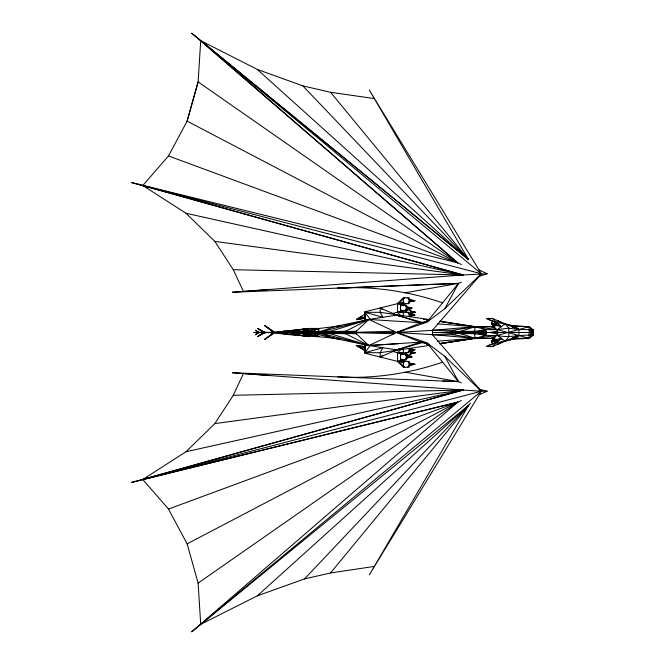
<?xml version="1.0" encoding="UTF-8"?>
<svg xmlns="http://www.w3.org/2000/svg" width="665" height="665" viewBox="0 0 665 665"><rect width="100%" height="100%" fill="white"/><g stroke="black" fill="none" stroke-linecap="round" stroke-linejoin="round"><path stroke-width="1" d="M365.351 313.14L364.994 311.769L365.127 321.095L364.994 311.769L403.372 302.176L404.819 303.622M364.994 320.547L365.035 317.803M365.476 351.403L364.994 353.231L364.994 343.905L364.994 353.231L403.372 362.824L404.819 361.378M533.056 331.777L532.989 335.393L529.132 338.294L508.226 339.599M518.293 329.117L512.075 326.706L512.74 326.124L515.525 326.997L518.293 329.117L515.525 328.153L515.525 326.997C506.331 322.583 495.334 324.138 486.547 318.402L492.341 318.402L518.966 329.607L532.989 329.607L533.413 332.5L532.989 335.393C520.953 334.088 509.166 338.468 497.279 335.393C485.259 336.357 473.613 332.808 461.643 332.5L460.471 331.361L451.294 332.5L460.587 333.639L474.852 333.639L476.057 332.5L485.891 329.607L497.279 329.607L508.792 328.153L518.966 329.607L518.966 335.393C509.93 343.406 496.389 339.873 486.547 346.598L492.341 346.598L518.966 335.393L515.45 336.964L515.525 338.003L514.494 338.651L510.005 339.74M364.994 318.352L356.423 319.599L364.994 313.963L365.127 312.317L380.197 312.317L428.659 319.466L424.794 322.292M515.608 335.875L515.525 338.003L512.74 338.876L512.075 338.294L518.293 335.883L515.525 338.003L512.075 338.294L529.132 338.294L532.283 335.393L533.413 332.5L532.989 329.607L529.132 326.706L508.226 325.401M533.197 331.777L532.989 333.946L529.132 335.393L531.51 332.5L529.132 329.607L532.989 331.054L533.197 333.223M318.377 331.685L319.208 328.444L340.222 325.875M243.423 291.436L233.265 269.699L214.862 241.403L185.984 213.257L142.784 185.493L168.494 155.942L187.123 121.13L198.12 81.895L200.714 40.665L257.297 69.434L302.816 85.86L330.588 92.31L374.511 98.595M187.065 121.246L198.12 81.895L457.703 262.816L461.335 264.504M374.511 566.405L330.513 572.964L304.495 578.916L257.272 595.865L200.714 624.335L198.12 583.105L187.123 543.87L168.494 509.058L142.784 479.507L185.984 451.743L214.862 423.597L233.265 395.301L243.423 373.564M493.347 338.734L491.576 342.342A7.265 0.648 -51.9 0 0 491.668 341.103L494.569 338.568M492.989 339.591L491.576 342.342L493.181 340.829M310.796 332.733L334.104 338.302L368.867 345.534L396.722 332.5L426.689 322.301L444.843 308.635L458.459 283.381L461.311 282.176M515.442 336.989L518.293 335.883M492.341 346.598L501.235 338.294L497.121 339.474L494.727 343.032L501.235 338.294L502.183 339.865M400.471 358.477L401.926 359.931L400.887 361.378L403.372 359.931M370.197 345.492L364.994 352.683L380.197 352.683L428.659 345.534L424.794 342.708M457.229 285.002L458.459 283.381L232.434 292.259L462.99 274.961L487.121 273.756L478.966 269.89M426.689 322.301L458.459 283.381L337.612 288.111L354.977 287.646A209.683 156.076 16 0 1 399.091 291.644L407.903 293.323A209.683 156.076 16 0 1 442.574 302.841M330.513 572.964L470.604 403.09M494.053 339.399L491.576 342.342L492.948 341.037M479.149 394.81L487.121 391.244L481.327 391.244L432.441 334.67L432.441 330.33L481.327 273.756L369.333 90.108L468.592 259.691L200.714 40.665L457.703 262.816L131.587 182.576L462.99 274.961L233.265 269.699M403.372 361.378L405.11 359.466M532.599 335.393L533.413 332.5L532.283 329.607L529.132 326.706L497.279 335.393L475.068 338.294L460.587 333.639L461.643 332.5L473.546 333.032M304.495 578.916L468.592 405.309L369.333 574.893L481.327 391.244L444.843 356.365L426.689 342.699L396.722 332.5L368.867 319.466L334.104 326.698L319.042 332.184M401.602 300.405L397.579 303.622L409.166 303.622L409.166 297.829L403.372 297.829L397.579 303.622L397.579 312.317L401.203 315.933M404.819 297.829L397.579 303.622L401.926 305.069L400.471 306.523M407.72 303.622L409.166 302.176M400.471 309.416L401.926 310.863L400.471 312.317L403.372 310.863M404.819 310.863L406.265 309.416M406.265 311.154L407.429 309.998M410.904 313.473L409.748 314.628L410.904 314.628L410.904 309.998L406.265 309.998M401.602 364.595L397.579 361.378L409.166 361.378L409.166 367.171L403.372 367.171L397.579 361.378L397.579 352.683L401.203 349.067M400.471 355.584L401.926 354.137L400.471 352.683L403.372 354.137M407.72 352.683L409.166 351.236M404.819 359.931L406.265 358.477M409.748 355.002L410.904 353.847M407.72 367.171L409.166 365.717M452.599 333.589L453.705 332.5L452.599 331.411L438.775 332.5L452.599 333.589L451.469 332.5L452.599 331.411M444.843 308.635L481.327 273.756L191.786 33.25L457.703 262.816L168.494 155.942M257.272 595.865L468.592 405.309L191.786 631.75L457.703 402.184L461.335 400.496M191.786 631.75L481.327 391.244L478.966 389.083L487.121 391.244M255.46 334.703L258.186 332.517L259.2 332.567L255.46 334.703L258.569 332.442L255.46 330.306L259.2 332.434L258.186 332.483L255.46 330.306M512.2 339.283L513.28 338.477M340.222 339.125C318.809 335.858 297.13 336.274 275.684 332.99L274.878 332.749L264.537 339.499L273.589 332.832M264.537 339.499L273.132 333.182M472.89 326.382L497.279 329.607L505.192 323.813L508.792 328.153L508.792 336.847L505.192 341.187L497.279 335.393L497.279 329.607L491.585 326.706L471.435 326.598M497.262 344.013A6.567 4.298 5 0 1 497.478 344.437L498.958 343.356M257.505 336.615L264.587 332.716L257.505 336.615L263.066 332.641M329.416 332.076L330.63 331.237L296.889 332.5L330.63 333.764L329.416 332.924M381.028 356.457L382.683 355.31M198.12 583.105L457.703 402.184L142.784 479.507L462.99 390.039L481.327 391.244L131.587 482.424L462.99 390.039L232.434 372.741L458.459 381.619L461.311 382.824M531.127 330.497L532.989 329.607M361.868 316.49L356.423 319.599L365.21 318.128M365.127 316.706L356.423 319.599L361.793 316.507M497.478 344.437L501.701 342.118M187.123 543.87L457.703 402.184L131.587 482.424M344.038 332.076L368.867 319.466L396.722 315.119L400.721 316.207M497.279 335.393L491.585 338.294L472.89 338.618L440.188 343.572L475.068 338.294L485.891 335.393L485.891 329.607L475.068 326.706L439.756 321.195M301.137 332.076L302.858 331.237L319.208 328.444L310.555 332.184M411.577 300.738L409.166 301.902L414.96 300.738L409.166 299.582L411.336 300.738L409.166 301.902L414.104 300.738L409.166 299.582L410.771 300.356M407.878 308.361L406.265 309.134L412.059 307.97L406.265 306.814L408.443 307.97L406.265 309.134L411.211 307.97L406.265 306.814L407.878 307.587M410.771 315.526L409.166 316.299L414.96 315.135L409.166 313.98L411.336 315.135L409.166 316.299L414.104 315.135L409.166 313.98L410.771 314.753M410.771 350.172L409.166 350.945L414.96 349.782L409.166 348.626L411.336 349.782L409.166 350.945L414.104 349.782L409.166 348.626L410.771 349.399M407.878 357.346L406.265 358.119L412.059 356.955L406.265 355.8L408.443 356.955L406.265 358.119L411.211 356.955L406.265 355.8L408.684 356.955M410.771 364.661L409.166 365.434L414.96 364.27L409.166 363.115L411.336 364.27L409.166 365.434L414.104 364.27L409.166 363.115L411.577 364.27M392.225 332.076L394.021 331.237L348.468 332.5L394.021 333.764L392.225 332.924M398.584 349.092L380.197 357.03L380.197 352.683L382.799 347.704L364.994 352.683L364.861 344.42M486.547 346.598L496.788 342.442M429.025 320.513L420.579 322.858L396.722 332.5L269.782 332.5M356.423 319.599L358.327 318.834M301.27 331.868L309.824 328.444L319.208 328.444L302.276 332.076M460.587 333.639L460.587 332.5L461.236 332.242L474.86 331.361L485.891 329.607M360.28 317.97L357.454 319.059L360.363 318.02M168.494 509.058L457.703 402.184M404.528 329.749L396.722 332.5L420.579 342.143L429.025 344.487M495.408 337.005L491.585 338.294L470.704 338.294M478.966 276.482L487.121 273.756M392.674 313.556L401.926 310.863M401.926 359.931L397.579 361.378L404.819 367.171M423.156 342.143L420.579 342.143L396.722 349.881L368.867 345.534L319.167 332.758M307.862 328.851L309.824 328.444L274.878 332.251L264.537 325.493L273.589 332.168M328.161 331.993L368.867 319.466L423.156 322.858M423.04 342.417L396.722 349.881L394.719 349.416M459.59 332.774L452.599 334.67L432.441 334.67L396.722 332.5L432.441 330.33L475.068 326.706L474.544 331.918L475.068 331.345L476.057 332.5L485.891 335.393M319.167 332.242L368.867 319.466L354.935 332.5L368.867 345.534L398.485 343.714M364.994 313.963L365.534 313.83M354.561 331.66L356.29 331.237L318.178 332.5L356.29 333.764L354.561 333.34M394.719 315.584L396.722 315.119L423.04 322.583M343.847 331.66L345.7 331.237L305.426 332.5L345.7 333.764L343.847 333.34M185.984 451.743L462.99 390.039L233.265 395.301M492.341 318.402L501.235 326.706L497.121 325.526L491.585 326.706L470.704 326.706M307.804 328.851L309.824 328.444L283.273 331.461M415.534 312.301L410.904 313.173L413.073 312.301L410.904 311.436L415.534 312.301L410.904 312.301M415.534 352.683L410.904 353.556L413.073 352.683L410.904 351.818L415.534 352.683L410.904 352.683M496.19 340.272L491.668 341.103A6.567 4.298 5 0 1 495.791 342.525M405.185 292.808L458.459 283.381M441.203 343.373L444.253 342.849M446.29 342.5L448.326 342.151M450.363 341.793L452.391 341.444M454.428 341.095L456.464 340.746M439.756 343.805L475.068 338.294L474.544 333.082L475.068 333.655L476.057 332.5L474.86 331.361L460.471 331.361L460.587 332.5M297.903 330.247L299.89 329.948M302.874 329.499L309.824 328.444L296.598 330.148M297.646 330.123L309.824 328.444M214.862 423.597L462.99 390.039M361.336 318.552L364.254 318.178M291.503 330.796L293.539 330.538M512.74 338.876L514.494 338.651M277.147 332.151L281.228 331.685M437.287 341.145L475.068 338.294L452.599 334.67L452.599 330.33L475.068 326.706L440.197 321.428M232.434 292.259L268.585 289.574M328.161 333.007L368.867 345.534L420.579 342.143M419.931 342.392L422.998 342.209M302.858 331.237L281.686 332.5L302.858 333.764L319.208 336.557L310.555 332.816M312.75 331.237L288.394 332.5L312.75 333.764M321.644 331.237L292.534 332.5L321.644 333.764M259.2 332.434L258.377 332.458L259.2 332.567M334.104 326.698L337.022 326.598M287.687 332.749L253.939 332.5L287.687 332.251M473.522 331.943L461.236 332.242L460.471 331.361L475.068 326.706L437.287 323.855M493.472 323.872L491.668 323.897A7.265 0.648 51.9 0 0 491.576 322.658L493.181 324.171M496.747 323.838L491.668 323.897L494.569 326.432M496.556 323.863L491.668 323.897A6.567 4.298 -5 0 0 495.791 322.475M409.166 300.738L414.96 300.738M406.265 307.97L412.059 307.97M406.265 310.863L400.471 310.863L400.471 305.069L406.265 305.069L406.265 312.7M397.579 312.317L409.166 312.317L409.166 316.656M409.166 315.135L414.96 315.135M423.505 319.466L428.659 319.466M432.441 330.33L452.599 330.33L459.59 332.226M253.939 332.5L268.053 332.5M432.441 332.5L531.51 332.5M531.127 334.503L532.989 335.393M409.166 349.782L414.96 349.782M392.674 351.444L397.579 352.683L409.166 352.683L409.166 348.344M406.265 354.137L400.471 354.137L400.471 359.931L406.265 359.931L406.265 352.3M406.265 355.002L410.904 355.002L410.904 350.372L409.748 350.372L410.904 351.527M406.265 356.955L412.059 356.955M409.166 364.27L414.96 364.27M496.556 341.137L491.668 341.103L496.389 340.463L491.585 338.294L497.121 339.474M496.747 341.162L491.668 341.103L493.472 341.128M442.79 381.037L458.459 381.619L444.843 356.365M337.612 376.872L354.977 377.346A209.55 155.984 -16 0 0 399.091 373.348L407.903 371.677A209.55 155.984 -16 0 0 442.574 362.159M337.022 338.468L334.104 338.302L319.042 332.816M232.434 372.741L268.585 375.426M432.441 334.67L475.068 338.294L471.435 338.402M277.147 332.849L281.228 333.315M283.273 333.539L309.824 336.557L301.27 333.132M512.74 326.124L529.132 326.706L529.132 338.294L497.279 329.607M364.952 350.621L356.315 345.401L364.894 346.49M291.503 334.204L293.539 334.462M296.598 334.852L309.824 336.557L307.862 336.149M362.284 346.573L364.237 346.822M214.862 241.403L462.99 274.961L142.784 185.493M297.646 334.877L309.824 336.557L307.804 336.149M297.903 334.753L299.89 335.052M302.874 335.501L309.824 336.557M365.492 350.63L356.315 345.401L360.264 346.049M362.234 346.382L365.193 346.872M440.122 321.436L448.725 322.924M449.681 323.082L452.682 323.606M405.193 372.192L458.459 381.619L457.229 379.998M496.115 324.819L491.668 323.897L496.389 324.537L491.585 326.706L495.408 327.995M410.904 311.436L415.101 312.301L410.904 313.173L413.223 312.301L410.904 311.436L413.796 312.301M410.904 351.818L415.101 352.683L410.904 353.556L413.223 352.683L410.904 351.818L413.796 352.683M302.276 332.924L319.208 336.557M185.984 213.257L462.99 274.961M510.005 325.26L514.494 326.349L518.966 329.607L515.45 328.036M131.587 182.576L481.327 273.756M370.23 319.508L365.127 312.317L382.799 317.296L380.197 312.317L380.197 307.97L396.722 315.119L420.579 322.858M397.579 352.683L401.926 354.137M365.393 350.555L356.315 345.401L364.994 348.294M357.396 345.941L360.33 346.98M356.315 345.401L359.166 346.44M486.547 318.402L496.788 322.558M396.722 315.119L398.584 315.908M301.137 332.924L302.858 333.764M344.038 332.924L368.867 345.534M187.123 121.13L457.703 262.816M497.262 320.987A6.567 4.298 -5 0 0 497.478 320.563L501.701 322.882M257.505 328.385L264.587 332.284L257.505 328.385L263.066 332.359M403.372 305.069L400.887 303.622L401.926 305.069M381.028 308.543L382.674 309.691M501.235 326.706L494.727 321.968L497.121 325.526M497.478 320.563L498.958 321.644M264.537 325.493L273.132 331.818M512.2 325.717L513.28 326.523M191.786 33.25L468.592 259.691L330.588 92.31M257.297 69.434L468.592 259.691L302.816 85.86M492.948 323.963L491.576 322.658L493.347 326.266M407.72 297.829L409.166 299.283M404.819 305.069L406.265 306.523M409.748 309.998L410.904 311.154M407.72 312.317L409.166 313.764M406.265 353.847L407.429 355.002M404.819 354.137L406.265 355.584M407.72 361.378L409.166 362.824M403.372 303.622L405.11 305.534M494.053 325.601L491.576 322.658L492.989 325.409M426.689 342.699L458.459 381.619M514.968 326.989L514.494 326.349L512.075 326.706L515.525 326.997L515.525 328.153M533.056 333.223L532.599 329.607M531.51 330.497L531.51 334.503M403.372 297.829L403.372 305.559M403.372 310.38L403.372 316.174M403.372 348.826L403.372 354.62M403.372 359.441L403.372 367.171M275.684 332.01L275.684 332.99M516.497 337.787L516.946 336.839L516.497 337.787M532.989 331.054L532.989 333.946L532.989 331.054M516.364 327.014L516.805 328.069L516.389 327.03M486.763 332.5L485.891 333.946L478.177 332.5L485.891 331.054L486.763 332.5M498.393 332.5L497.279 333.946L489.964 332.5L497.279 331.054L498.393 332.5M271.877 332.093L270.472 332.5L271.877 332.907L271.877 332.093M284.687 331.07L278.303 332.5L284.687 333.93L284.687 331.07M475.068 331.345L463.813 332.5L475.068 333.655L475.068 331.345M266.108 332.209L260.023 332.5L266.108 332.791L266.108 332.209"/></g></svg>
